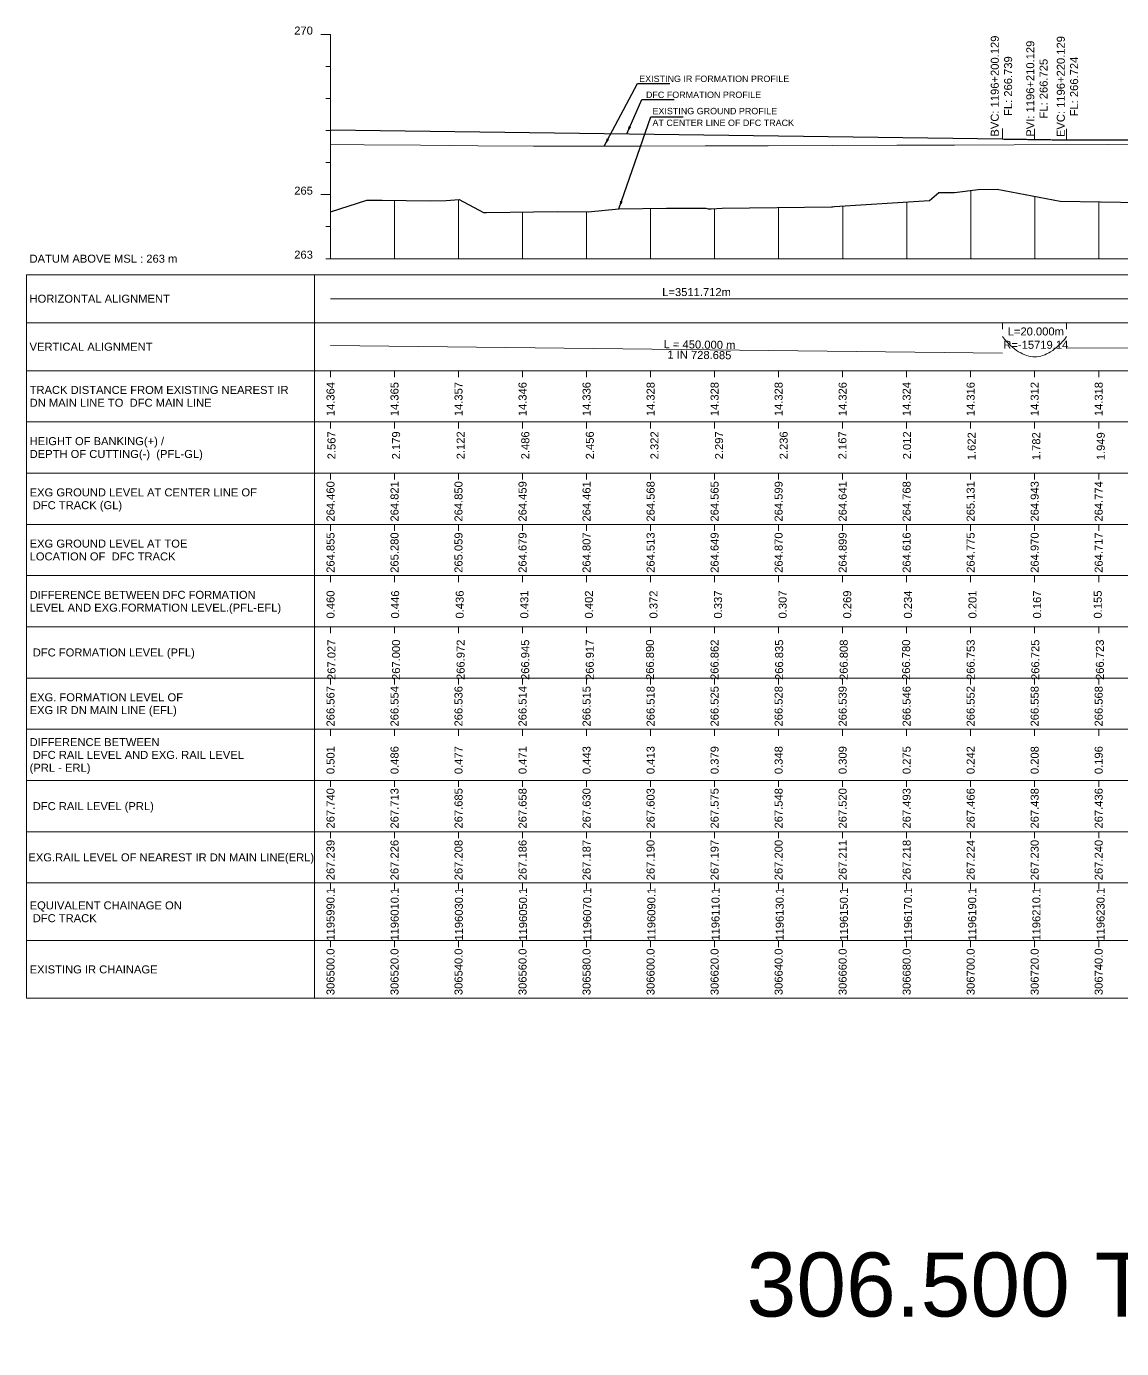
# Model space of a CAD drawing. Header units: metres. Extents: x 4905 to 19505, y -12340 to -11876.
# Drawn here: x 16905 to 17247.2, y -12340.4 to -11927.5 of the extents above; entities that cross this region are included whole.
import ezdxf
from ezdxf.enums import TextEntityAlignment as Align

# ---------------------------------------------------------------- set-up
doc = ezdxf.new("R2010")
doc.units = ezdxf.units.M
doc.header["$MEASUREMENT"] = 0
doc.layers.get('0').update_dxf_attribs({"lineweight": 0})
for name, color, linetype, lineweight in [('C-PFVW-BAND-VERGOM', 1, 'Continuous', 25), ('C-PROF-LABL-DG', 1, 'Continuous', 25), ('LS DATUM', 7, 'Continuous', 0), ('LS DATUM X', 7, 'Continuous', 0), ('LS DATUM Y', 7, 'Continuous', 0), ('LS DIFF. EXG.RL & PRO. RL', 10, 'Continuous', 0), ('LS DIFF. PFL & EFL', 10, 'Continuous', 0), ('LS EXG GL', 7, 'Continuous', 0), ('LS EXG IR CH', 7, 'Continuous', 0), ('LS EXG RL', 7, 'Continuous', 0), ('LS EXG. FL', 7, 'Continuous', 0), ('LS EXG. GL', 7, 'Continuous', 0), ('LS EXG. GL AT PRO. TOE', 7, 'Continuous', 0), ('LS EXG. IR CH', 7, 'Continuous', 0), ('LS EXG. RL', 7, 'Continuous', 0), ('LS FRAME', 7, 'Continuous', 0), ('LS PFL-EFL', 10, 'Continuous', 0), ('LS PRL-ERL', 10, 'Continuous', 0), ('LS PRO. CUT & FILL', 10, 'Continuous', 0), ('LS PRO. DFCC CH', 10, 'Continuous', 0), ('LS PRO. FL', 10, 'Continuous', 0), ('LS PRO. RL', 10, 'Continuous', 0), ('LS PROFILE EXG FL', 7, 'Continuous', 25), ('LS PROFILE EXG GL', 7, 'Continuous', 30), ('LS PROFILE PRO FL', 1, 'Continuous', 30), ('LS TICKS', 7, 'Continuous', 0), ('LS TRACK CENTER', 10, 'Continuous', 0), ("LS TRACK CENTER's", 10, 'Continuous', 0), ('Profile', 7, 'Continuous', 0), ('Profile Fill', 7, 'Continuous', 0), ('Profile Grid', 7, 'Continuous', 0), ('Profile Horizontal Alignment', 7, 'Continuous', 0), ('Profile Vertical Alignment', 7, 'Continuous', 0)]:
    doc.layers.add(name, color=color, linetype=linetype, lineweight=lineweight)
for name, color, linetype in [('LS HORIZONTAL ALIGNMENT', 10, 'Continuous'), ('LS VERTICAL ALIGNMENT', 10, 'Continuous'), ('ref text', 3, 'Continuous')]:
    doc.layers.add(name, color=color, linetype=linetype)
doc.styles.add('Arial', font='arial.ttf')
doc.styles.get("Standard").update_dxf_attribs({"font": 'arial.ttf'})
doc.styles.add('Style-Arial', font='arial.ttf')
doc.styles.add('StyleArial', font='arial.ttf')
doc.dimstyles.get("Standard").update_dxf_attribs({"dimtxt": 0.18, "dimasz": 0.18, "dimexe": 0.18, "dimexo": 0.0625, "dimgap": 0.09, "dimtad": 0, "dimtih": 1, "dimtoh": 1, "dimdec": 4, "dimzin": 0, "dimdsep": 46, "dimtxsty": 'Standard', "dimcen": 0.09, "dimadec": 0, "dimazin": 0, "dimtfac": 1, "dimtdec": 4, "dimtofl": 0, "dimtmove": 0, "dimatfit": 3, "dimfxl": 1, "dimtolj": 1, "dimtzin": 0, "dimarcsym": 0})

msp = doc.modelspace()

# ---------------------------------------------------------------- linework, layer by layer
msp.add_lwpolyline([(16905, -12005), (16995, -12005)])
at = {"layer": 'LS DATUM X', "color": 7, "linetype": 'Continuous', "lineweight": 0}
msp.add_line((17000, -12000), (17499.95, -12000), dxfattribs=at)
at = {"layer": 'LS DATUM Y', "color": 7, "linetype": 'Continuous', "lineweight": 0}
for p, q in [((16997, -11930), (17000, -11930)), ((16997, -11930), (17000, -11930)), ((17000, -12000), (17000, -11930)), ((16998.5, -11940), (17000, -11940)), ((16998.5, -11950), (17000, -11950)), ((16998.5, -11960), (17000, -11960)), ((16998.5, -11970), (17000, -11970)), ((16997, -11980), (17000, -11980)), ((16998.5, -11990), (17000, -11990)), ((16998.5, -12000), (17000, -12000))]:
    msp.add_line(p, q, dxfattribs=at)
at = {"layer": 'LS FRAME'}
for points in [[(16995, -12231), (16905, -12231), (16905, -12005)], [(16995, -12020), (16905, -12020)], [(16995, -12035), (16905, -12035)], [(16995, -12051), (16905, -12051)], [(16905, -12051), (16995, -12051)], [(16995, -12067), (16905, -12067)], [(16905, -12067), (16995, -12067)], [(16995, -12083), (16905, -12083)], [(16905, -12083), (16995, -12083)], [(16995, -12099), (16905, -12099)], [(16995, -12115), (16905, -12115)], [(16905, -12115), (16995, -12115)], [(16995, -12131), (16905, -12131)], [(16905, -12131), (16995, -12131)], [(16995, -12147), (16905, -12147)], [(16905, -12147), (16995, -12147)], [(16995, -12163), (16905, -12163)], [(16905, -12163), (16995, -12163)], [(16995, -12179), (16905, -12179)], [(16995, -12195), (16905, -12195)], [(16995, -12213), (16905, -12213)]]:
    msp.add_lwpolyline(points, dxfattribs=at)
at = {"layer": 'LS FRAME', "color": 7, "linetype": 'Continuous', "lineweight": 0, "flags": 128}
for points in [[(16995, -12020), (17504.95, -12020), (17504.95, -12005), (16995, -12005), (16995, -12020)], [(16995, -12035), (17504.95, -12035), (17504.95, -12020), (16995, -12020), (16995, -12035)], [(16995, -12051), (17504.95, -12051), (17504.95, -12035), (16995, -12035), (16995, -12051)], [(16995, -12067), (17504.95, -12067), (17504.95, -12051), (16995, -12051), (16995, -12067)], [(16995, -12083), (17504.95, -12083), (17504.95, -12067), (16995, -12067), (16995, -12083)], [(16995, -12099), (17504.95, -12099), (17504.95, -12083), (16995, -12083), (16995, -12099)], [(16995, -12115), (17504.95, -12115), (17504.95, -12099), (16995, -12099), (16995, -12115)], [(16995, -12131), (17504.95, -12131), (17504.95, -12115), (16995, -12115), (16995, -12131)], [(16995, -12147), (17504.95, -12147), (17504.95, -12131), (16995, -12131), (16995, -12147)], [(16995, -12163), (17504.95, -12163), (17504.95, -12147), (16995, -12147), (16995, -12163)], [(16995, -12179), (17504.95, -12179), (17504.95, -12163), (16995, -12163), (16995, -12179)], [(16995, -12195), (17504.95, -12195), (17504.95, -12179), (16995, -12179), (16995, -12195)], [(16995, -12213), (17504.95, -12213), (17504.95, -12195), (16995, -12195), (16995, -12213)], [(16995, -12231), (17504.95, -12231), (17504.95, -12213), (16995, -12213), (16995, -12231)]]:
    msp.add_lwpolyline(points, close=True, dxfattribs=at)
at = {"layer": 'LS PROFILE EXG FL', "lineweight": 0}
msp.add_lwpolyline([(17000, -11964.33), (17010.5, -11964.4), (17028.07, -11964.51), (17045.98, -11964.71), (17063.47, -11964.9), (17080.32, -11964.85), (17097.18, -11964.84), (17117.01, -11964.76), (17136.78, -11964.74), (17156.78, -11964.62), (17176.94, -11964.55), (17194.98, -11964.5), (17213.6, -11964.45), (17243.01, -11964.31), (17272.98, -11964.25)], dxfattribs=at)
at = {"layer": 'LS PROFILE EXG GL', "flags": 128}
msp.add_lwpolyline([(17000, -11985.4), (17011.32, -11981.76), (17016.1, -11981.76), (17031.11, -11981.89), (17036.16, -11981.81), (17040.24, -11981.48), (17047.76, -11985.59), (17047.76, -11985.59), (17048.77, -11985.6), (17048.77, -11985.6), (17063.39, -11985.35), (17070.82, -11985.24), (17080.47, -11985.4), (17090.08, -11984.42), (17104.93, -11984.27), (17113.31, -11984.19), (17117.24, -11984.25), (17117.97, -11984.43), (17118.94, -11984.39), (17122.38, -11984.27), (17122.38, -11984.27), (17156.59, -11983.76), (17156.59, -11983.76), (17156.79, -11983.74), (17156.82, -11983.75), (17156.83, -11983.76), (17156.84, -11983.76), (17156.94, -11983.76), (17156.95, -11983.76), (17157.44, -11983.75), (17187.11, -11981.86), (17190.08, -11979.34), (17194.98, -11979.29), (17202.4, -11978.41), (17208.3, -11978.33), (17208.3, -11978.33), (17227.93, -11982.08), (17253.15, -11982.45)], dxfattribs=at)
at = {"layer": 'LS PROFILE PRO FL'}
for p, q in [((17000, -11959.73), (17210, -11962.61)), ((17230, -11962.88), (17500.01, -11963.03))]:
    msp.add_line(p, q, dxfattribs=at)
at = {"layer": 'LS PROFILE PRO FL', "color": 1, "flags": 128}
msp.add_lwpolyline([(17210, -11962.61), (17210.42, -11962.62), (17210.84, -11962.62), (17211.25, -11962.63), (17211.67, -11962.64), (17212.09, -11962.64), (17212.5, -11962.65), (17212.92, -11962.65), (17213.34, -11962.66), (17213.75, -11962.67), (17214.17, -11962.67), (17214.59, -11962.68), (17215, -11962.69), (17215.42, -11962.69), (17215.84, -11962.7), (17216.25, -11962.7), (17216.67, -11962.71), (17217.09, -11962.72), (17217.5, -11962.72), (17217.92, -11962.73), (17218.34, -11962.73), (17218.75, -11962.74), (17219.17, -11962.74), (17219.59, -11962.74), (17220.42, -11962.76), (17220.84, -11962.77), (17221.25, -11962.77), (17221.67, -11962.78), (17222.09, -11962.78), (17222.5, -11962.79), (17222.92, -11962.79), (17223.34, -11962.8), (17223.75, -11962.8), (17224.17, -11962.81), (17224.59, -11962.82), (17225, -11962.82), (17225.42, -11962.83), (17225.84, -11962.83), (17226.25, -11962.84), (17226.67, -11962.84), (17227.09, -11962.85), (17227.5, -11962.85), (17227.92, -11962.86), (17228.34, -11962.86), (17228.75, -11962.87), (17229.17, -11962.87), (17229.59, -11962.88), (17230, -11962.88)], dxfattribs=at)
at = {"layer": 'LS TICKS', "color": 7, "linetype": 'Continuous', "lineweight": 0, "flags": 128}
for points in [[(17210, -12022), (17210, -12020)], [(17230, -12022), (17230, -12020)], [(17000, -12037), (17000, -12035)], [(17020, -12037), (17020, -12035)], [(17039.99, -12037), (17039.99, -12035)], [(17059.99, -12037), (17059.99, -12035)], [(17079.99, -12037), (17079.99, -12035)], [(17100, -12037), (17100, -12035)], [(17120, -12037), (17120, -12035)], [(17140, -12037), (17140, -12035)], [(17160, -12037), (17160, -12035)], [(17179.99, -12037), (17179.99, -12035)], [(17199.99, -12037), (17199.99, -12035)], [(17220, -12037), (17220, -12035)], [(17240, -12037), (17240, -12035)], [(17000, -12053), (17000, -12051)], [(17020, -12053), (17020, -12051)], [(17039.99, -12053), (17039.99, -12051)], [(17059.99, -12053), (17059.99, -12051)], [(17079.99, -12053), (17079.99, -12051)], [(17100, -12053), (17100, -12051)], [(17120, -12053), (17120, -12051)], [(17140, -12053), (17140, -12051)], [(17160, -12053), (17160, -12051)], [(17179.99, -12053), (17179.99, -12051)], [(17199.99, -12053), (17199.99, -12051)], [(17220, -12053), (17220, -12051)], [(17240, -12053), (17240, -12051)], [(17000, -12069), (17000, -12067)], [(17020, -12069), (17020, -12067)], [(17039.99, -12069), (17039.99, -12067)], [(17059.99, -12069), (17059.99, -12067)], [(17079.99, -12069), (17079.99, -12067)], [(17100, -12069), (17100, -12067)], [(17120, -12069), (17120, -12067)], [(17140, -12069), (17140, -12067)], [(17160, -12069), (17160, -12067)], [(17179.99, -12069), (17179.99, -12067)], [(17199.99, -12069), (17199.99, -12067)], [(17220, -12069), (17220, -12067)], [(17240, -12069), (17240, -12067)], [(17000, -12085), (17000, -12083)], [(17020, -12085), (17020, -12083)], [(17039.99, -12085), (17039.99, -12083)], [(17059.99, -12085), (17059.99, -12083)], [(17079.99, -12085), (17079.99, -12083)], [(17100, -12085), (17100, -12083)], [(17120, -12085), (17120, -12083)], [(17140, -12085), (17140, -12083)], [(17160, -12085), (17160, -12083)], [(17179.99, -12085), (17179.99, -12083)], [(17199.99, -12085), (17199.99, -12083)], [(17220, -12085), (17220, -12083)], [(17240, -12085), (17240, -12083)], [(17000, -12101), (17000, -12099)], [(17020, -12101), (17020, -12099)], [(17039.99, -12101), (17039.99, -12099)], [(17059.99, -12101), (17059.99, -12099)], [(17079.99, -12101), (17079.99, -12099)], [(17100, -12101), (17100, -12099)], [(17120, -12101), (17120, -12099)], [(17140, -12101), (17140, -12099)], [(17160, -12101), (17160, -12099)], [(17179.99, -12101), (17179.99, -12099)], [(17199.99, -12101), (17199.99, -12099)], [(17220, -12101), (17220, -12099)], [(17240, -12101), (17240, -12099)], [(17000, -12117), (17000, -12115)], [(17020, -12117), (17020, -12115)], [(17039.99, -12117), (17039.99, -12115)], [(17059.99, -12117), (17059.99, -12115)], [(17079.99, -12117), (17079.99, -12115)], [(17100, -12117), (17100, -12115)], [(17120, -12117), (17120, -12115)], [(17140, -12117), (17140, -12115)], [(17160, -12117), (17160, -12115)], [(17179.99, -12117), (17179.99, -12115)], [(17199.99, -12117), (17199.99, -12115)], [(17220, -12117), (17220, -12115)], [(17240, -12117), (17240, -12115)], [(17000, -12133), (17000, -12131)], [(17020, -12133), (17020, -12131)], [(17039.99, -12133), (17039.99, -12131)], [(17059.99, -12133), (17059.99, -12131)], [(17079.99, -12133), (17079.99, -12131)], [(17100, -12133), (17100, -12131)], [(17120, -12133), (17120, -12131)], [(17140, -12133), (17140, -12131)], [(17160, -12133), (17160, -12131)], [(17179.99, -12133), (17179.99, -12131)], [(17199.99, -12133), (17199.99, -12131)], [(17220, -12133), (17220, -12131)], [(17240, -12133), (17240, -12131)], [(17000, -12149), (17000, -12147)], [(17020, -12149), (17020, -12147)], [(17039.99, -12149), (17039.99, -12147)], [(17059.99, -12149), (17059.99, -12147)], [(17079.99, -12149), (17079.99, -12147)], [(17100, -12149), (17100, -12147)], [(17120, -12149), (17120, -12147)], [(17140, -12149), (17140, -12147)], [(17160, -12149), (17160, -12147)], [(17179.99, -12149), (17179.99, -12147)], [(17199.99, -12149), (17199.99, -12147)], [(17220, -12149), (17220, -12147)], [(17240, -12149), (17240, -12147)], [(17000, -12165), (17000, -12163)], [(17020, -12165), (17020, -12163)], [(17039.99, -12165), (17039.99, -12163)], [(17059.99, -12165), (17059.99, -12163)], [(17079.99, -12165), (17079.99, -12163)], [(17100, -12165), (17100, -12163)], [(17120, -12165), (17120, -12163)], [(17140, -12165), (17140, -12163)], [(17160, -12165), (17160, -12163)], [(17179.99, -12165), (17179.99, -12163)], [(17199.99, -12165), (17199.99, -12163)], [(17220, -12165), (17220, -12163)], [(17240, -12165), (17240, -12163)], [(17000, -12181), (17000, -12179)], [(17020, -12181), (17020, -12179)], [(17039.99, -12181), (17039.99, -12179)], [(17059.99, -12181), (17059.99, -12179)], [(17079.99, -12181), (17079.99, -12179)], [(17100, -12181), (17100, -12179)], [(17120, -12181), (17120, -12179)], [(17140, -12181), (17140, -12179)], [(17160, -12181), (17160, -12179)], [(17179.99, -12181), (17179.99, -12179)], [(17199.99, -12181), (17199.99, -12179)], [(17220, -12181), (17220, -12179)], [(17240, -12181), (17240, -12179)], [(17000, -12197), (17000, -12195)], [(17020, -12197), (17020, -12195)], [(17039.99, -12197), (17039.99, -12195)], [(17059.99, -12197), (17059.99, -12195)], [(17079.99, -12197), (17079.99, -12195)], [(17100, -12197), (17100, -12195)], [(17120, -12197), (17120, -12195)], [(17140, -12197), (17140, -12195)], [(17160, -12197), (17160, -12195)], [(17179.99, -12197), (17179.99, -12195)], [(17199.99, -12197), (17199.99, -12195)], [(17220, -12197), (17220, -12195)], [(17240, -12197), (17240, -12195)], [(17000, -12215), (17000, -12213)], [(17020, -12215), (17020, -12213)], [(17039.99, -12215), (17039.99, -12213)], [(17059.99, -12215), (17059.99, -12213)], [(17079.99, -12215), (17079.99, -12213)], [(17100, -12215), (17100, -12213)], [(17120, -12215), (17120, -12213)], [(17140, -12215), (17140, -12213)], [(17160, -12215), (17160, -12213)], [(17179.99, -12215), (17179.99, -12213)], [(17199.99, -12215), (17199.99, -12213)], [(17220, -12215), (17220, -12213)], [(17240, -12215), (17240, -12213)]]:
    msp.add_lwpolyline(points, dxfattribs=at)
at = {"layer": 'Profile', "color": 1, "linetype": 'Continuous', "lineweight": 0}
for p, q in [((17210, -11962.61), (17210, -11959.29)), ((17230, -11962.88), (17230, -11959.4)), ((17220, -11962.75), (17220, -11959.45))]:
    msp.add_line(p, q, dxfattribs=at)
at = {"layer": 'Profile Grid', "flags": 128}
for points in [[(17200.02, -12000), (17200.02, -11978.69)], [(17020, -12000), (17020, -11981.79)], [(17039.99, -12000), (17039.99, -11981.5)], [(17140.02, -12000), (17140.02, -11984.01)], [(17160.02, -12000), (17160.02, -11983.59)], [(17180.02, -12000), (17180.02, -11982.31)], [(17220.03, -12000), (17220.03, -11980.57)], [(17240.03, -12000), (17240.03, -11982.26)], [(17060, -12000), (17060, -11985.41)], [(17080, -12000), (17080, -11985.39)], [(17100.01, -12000), (17100.01, -11984.32)], [(17120.02, -12000), (17120.02, -11984.35)], [(17000, -12000), (17000, -11999.87)]]:
    msp.add_lwpolyline(points, dxfattribs=at)
at = {"layer": 'Profile Horizontal Alignment', "color": 1, "flags": 128}
msp.add_lwpolyline([(17000, -12012.5), (17249.6, -12012.5)], dxfattribs=at)
at = {"layer": 'Profile Horizontal Alignment', "color": 1, "lineweight": 0, "elevation": 0, "flags": 128}
msp.add_lwpolyline([(17000, -12012.5), (17244.7, -12012.5)], dxfattribs=at)
at = {"layer": 'Profile Vertical Alignment', "color": 1, "linetype": 'Continuous', "lineweight": 0, "flags": 128}
for points in [[(17210, -12024.35), (17210.63, -12025.11), (17211.25, -12025.83), (17211.88, -12026.49), (17212.5, -12027.11), (17213.13, -12027.67), (17213.75, -12028.19), (17214.38, -12028.66), (17215, -12029.07), (17215.63, -12029.44), (17216.25, -12029.76), (17216.88, -12030.03), (17217.5, -12030.26), (17218.13, -12030.43), (17218.75, -12030.55), (17219.38, -12030.63), (17220.63, -12030.63), (17221.25, -12030.55), (17221.88, -12030.43), (17222.5, -12030.26), (17223.13, -12030.03), (17223.75, -12029.76), (17224.38, -12029.44), (17225, -12029.07), (17225.63, -12028.66), (17226.25, -12028.19), (17226.88, -12027.67), (17227.5, -12027.11), (17228.13, -12026.49), (17228.75, -12025.83), (17229.38, -12025.11), (17230, -12024.35)], [(17000, -12027.13), (17210, -12029.56)], [(17229.99, -12027.84), (17500, -12028.58)]]:
    msp.add_lwpolyline(points, dxfattribs=at)

# ---------------------------------------------------------------- texts
at = {"layer": 'C-PFVW-BAND-VERGOM', "color": 1, "insert": (17220.36, -12021.48), "char_height": 2.5, "width": 19.2242, "attachment_point": 2, "style": 'Arial'}
msp.add_mtext('L=20.000m R=-15719.14', dxfattribs=at)
at = {"layer": 'C-PROF-LABL-DG', "color": 1, "linetype": 'Continuous', "lineweight": 25, "char_height": 2.5, "attachment_point": 5, "rotation": 90, "style": 'Arial'}
for s, insert in [('BVC: 1196+200.129\\PFL: 266.739', (17209.64, -11946.09)), ('PVI: 1196+210.129\\PFL: 266.725', (17220.73, -11946.9)), ('EVC: 1196+220.129\\PFL: 266.724', (17230.27, -11946.24))]:
    msp.add_mtext(s, dxfattribs=dict(at, insert=insert))
at = {"layer": 'LS DATUM', "color": 7, "style": 'StyleArial'}
msp.add_text('DATUM ABOVE MSL : 263 m', height=2.5, rotation=0, dxfattribs=at).set_placement((16905.97, -12000), align=Align.MIDDLE_LEFT)
at = {"layer": 'LS DATUM Y', "color": 7, "lineweight": 0, "style": 'Style-Arial'}
for s, p in [('270', (16994.5, -11930)), ('270', (16994.5, -11930)), ('265', (16994.5, -11980)), ('263', (16994.5, -12000))]:
    msp.add_text(s, height=2.5, dxfattribs=at).set_placement(p, align=Align.RIGHT)
at = {"layer": 'LS DIFF. EXG.RL & PRO. RL', "color": 10, "style": 'StyleArial'}
for s, p in [('DIFFERENCE BETWEEN ', (16906, -12151)), ('(PRL - ERL)', (16906, -12159)), (' DFC RAIL LEVEL AND EXG. RAIL LEVEL ', (16906, -12155))]:
    msp.add_text(s, height=2.5, rotation=0, dxfattribs=at).set_placement(p, align=Align.MIDDLE_LEFT)
at = {"layer": 'LS DIFF. PFL & EFL', "color": 10, "style": 'StyleArial'}
for s, p in [('DIFFERENCE BETWEEN DFC FORMATION ', (16906, -12105)), ('LEVEL AND EXG.FORMATION LEVEL.(PFL-EFL)', (16906, -12109))]:
    msp.add_text(s, height=2.5, rotation=0, dxfattribs=at).set_placement(p, align=Align.MIDDLE_LEFT)
at = {"layer": 'LS EXG GL', "style": 'Style-Arial'}
for s, p in [('264.460', (17000, -12069.5)), ('264.821', (17020, -12069.5)), ('264.850', (17039.99, -12069.5)), ('264.459', (17059.99, -12069.5)), ('264.461', (17079.99, -12069.5)), ('264.568', (17100, -12069.5)), ('264.565', (17120, -12069.5)), ('264.599', (17140, -12069.5)), ('264.641', (17160, -12069.5)), ('264.768', (17179.99, -12069.5)), ('265.131', (17199.99, -12069.5)), ('264.943', (17220, -12069.5)), ('264.774', (17240, -12069.5))]:
    msp.add_text(s, height=2.5, rotation=90, dxfattribs=at).set_placement(p, align=Align.MIDDLE_RIGHT)
at = {"layer": 'LS EXG IR CH', "lineweight": 0, "style": 'Style-Arial'}
for s, p in [('306500.0', (17000, -12215.47)), ('306520.0', (17020, -12215.47)), ('306540.0', (17040, -12215.47)), ('306560.0', (17060, -12215.47)), ('306580.0', (17080, -12215.47)), ('306600.0', (17100, -12215.47)), ('306620.0', (17120, -12215.47)), ('306640.0', (17140, -12215.47)), ('306660.0', (17160, -12215.47)), ('306680.0', (17180, -12215.47)), ('306700.0', (17200, -12215.47)), ('306720.0', (17220, -12215.47)), ('306740.0', (17240, -12215.47))]:
    msp.add_text(s, height=2.5, rotation=90, dxfattribs=at).set_placement(p, align=Align.MIDDLE_RIGHT)
at = {"layer": 'LS EXG RL', "style": 'Style-Arial'}
for s, p in [('267.239', (17000, -12181.54)), ('267.226', (17020, -12181.54)), ('267.208', (17040, -12181.54)), ('267.186', (17060, -12181.54)), ('267.187', (17080, -12181.54)), ('267.190', (17100, -12181.54)), ('267.197', (17120, -12181.54)), ('267.200', (17140, -12181.54)), ('267.211', (17160, -12181.54)), ('267.218', (17180, -12181.54)), ('267.224', (17200, -12181.54)), ('267.230', (17220, -12181.54)), ('267.240', (17240, -12181.54))]:
    msp.add_text(s, height=2.5, rotation=90, dxfattribs=at).set_placement(p, align=Align.MIDDLE_RIGHT)
at = {"layer": 'LS EXG. FL', "style": 'StyleArial'}
for s, p in [('EXG. FORMATION LEVEL OF', (16906, -12137)), ('EXG IR DN MAIN LINE (EFL)', (16906, -12141))]:
    msp.add_text(s, height=2.5, rotation=0, dxfattribs=at).set_placement(p, align=Align.MIDDLE_LEFT)
at = {"layer": 'LS EXG. FL'}
for s, p in [('266.567', (17000, -12133.5)), ('266.554', (17020, -12133.5)), ('266.536', (17039.99, -12133.5)), ('266.514', (17059.99, -12133.5)), ('266.515', (17079.99, -12133.5)), ('266.518', (17100, -12133.5)), ('266.525', (17120, -12133.5)), ('266.528', (17140, -12133.5)), ('266.539', (17160, -12133.5)), ('266.546', (17179.99, -12133.5)), ('266.552', (17199.99, -12133.5)), ('266.558', (17220, -12133.5)), ('266.568', (17240, -12133.5))]:
    msp.add_text(s, height=2.5, rotation=90, dxfattribs=at).set_placement(p, align=Align.MIDDLE_RIGHT)
at = {"layer": 'LS EXG. GL', "color": 7, "style": 'StyleArial'}
for s, p in [('EXG GROUND LEVEL AT CENTER LINE OF ', (16906, -12073)), (' DFC TRACK (GL)', (16906, -12077))]:
    msp.add_text(s, height=2.5, rotation=0, dxfattribs=at).set_placement(p, align=Align.MIDDLE_LEFT)
at = {"layer": 'LS EXG. GL AT PRO. TOE'}
for s, p in [('264.855', (17000, -12085.5)), ('265.280', (17020, -12085.5)), ('265.059', (17039.99, -12085.5)), ('264.679', (17059.99, -12085.5)), ('264.807', (17079.99, -12085.5)), ('264.513', (17100, -12085.5)), ('264.649', (17120, -12085.5)), ('264.870', (17140, -12085.5)), ('264.899', (17160, -12085.5)), ('264.616', (17179.99, -12085.5)), ('264.775', (17199.99, -12085.5)), ('264.970', (17220, -12085.5)), ('264.717', (17240, -12085.5))]:
    msp.add_text(s, height=2.5, rotation=90, dxfattribs=at).set_placement(p, align=Align.MIDDLE_RIGHT)
at = {"layer": 'LS EXG. GL AT PRO. TOE', "color": 7, "style": 'StyleArial'}
for s, p in [('EXG GROUND LEVEL AT TOE', (16906, -12089)), ('LOCATION OF  DFC TRACK', (16906, -12093))]:
    msp.add_text(s, height=2.5, rotation=0, dxfattribs=at).set_placement(p, align=Align.MIDDLE_LEFT)
at = {"layer": 'LS EXG. IR CH', "style": 'StyleArial'}
msp.add_text('EXISTING IR CHAINAGE', height=2.5, rotation=0, dxfattribs=at).set_placement((16906, -12222), align=Align.MIDDLE_LEFT)
at = {"layer": 'LS EXG. RL', "style": 'StyleArial'}
msp.add_text('EXG.RAIL LEVEL OF NEAREST IR DN MAIN LINE(ERL)', height=2.5, rotation=0, dxfattribs=at).set_placement((16905.61, -12187), align=Align.MIDDLE_LEFT)
at = {"layer": 'LS HORIZONTAL ALIGNMENT', "style": 'StyleArial'}
msp.add_text('HORIZONTAL ALIGNMENT', height=2.5, rotation=0, dxfattribs=at).set_placement((16905.97, -12012.5), align=Align.MIDDLE_LEFT)
at = {"layer": 'LS HORIZONTAL ALIGNMENT', "insert": (17115.27, -12028.46), "char_height": 2.5, "attachment_point": 5, "rotation": 359.3364, "line_spacing_factor": 0.776524, "style": 'Style-Arial'}
msp.add_mtext('L = 450.000 m\\P1 IN 728.685', dxfattribs=at)
at = {"layer": 'LS PFL-EFL'}
for s, p in [('0.460', (17001.26, -12112.39)), ('0.446', (17021.44, -12112.39)), ('0.436', (17041.62, -12112.39)), ('0.431', (17061.8, -12112.39)), ('0.402', (17081.98, -12112.39)), ('0.372', (17102.16, -12112.39)), ('0.337', (17122.33, -12112.39)), ('0.307', (17142.51, -12112.39)), ('0.269', (17162.69, -12112.39)), ('0.234', (17181.65, -12112.39)), ('0.201', (17201.83, -12112.39)), ('0.167', (17222.01, -12112.39)), ('0.155', (17240.97, -12112.39)), ('267.027', (17001.55, -12131.6)), ('267.000', (17021.73, -12131.6)), ('266.972', (17041.9, -12131.6)), ('266.945', (17062.08, -12131.6)), ('266.917', (17082.26, -12131.6)), ('266.890', (17101.06, -12131.6)), ('266.862', (17121.24, -12131.6)), ('266.835', (17141.42, -12131.6)), ('266.808', (17161.6, -12131.6)), ('266.780', (17181.09, -12131.6)), ('266.753', (17201.27, -12131.6)), ('266.725', (17221.45, -12131.6)), ('266.723', (17241.63, -12131.6))]:
    msp.add_text(s, height=2.5, rotation=90, dxfattribs=at).set_placement(p)
at = {"layer": 'LS PRL-ERL'}
for s, p in [('0.501', (17001.25, -12161)), ('0.486', (17021.25, -12161)), ('0.477', (17041.25, -12161)), ('0.471', (17061.25, -12161)), ('0.443', (17081.25, -12161)), ('0.413', (17101.25, -12161)), ('0.379', (17121.25, -12161)), ('0.348', (17141.25, -12161)), ('0.309', (17161.25, -12161)), ('0.275', (17181.25, -12161)), ('0.242', (17201.25, -12161)), ('0.208', (17221.25, -12161)), ('0.196', (17241.25, -12161))]:
    msp.add_text(s, height=2.5, rotation=90, dxfattribs=at).set_placement(p)
at = {"layer": 'LS PRO. CUT & FILL', "color": 10, "style": 'StyleArial'}
for s, p in [('HEIGHT OF BANKING(+) /', (16906, -12057)), ('DEPTH OF CUTTING(-)  (PFL-GL)', (16906, -12061))]:
    msp.add_text(s, height=2.5, rotation=0, dxfattribs=at).set_placement(p, align=Align.MIDDLE_LEFT)
at = {"layer": 'LS PRO. DFCC CH'}
for s, p in [('1195990.1', (17001.25, -12213)), ('1196010.1', (17021.3, -12213)), ('1196030.1', (17041.35, -12213)), ('1196050.1', (17061.4, -12213)), ('1196070.1', (17081.45, -12213)), ('1196090.1', (17101.5, -12213)), ('1196110.1', (17121.54, -12213)), ('1196130.1', (17141.59, -12213)), ('1196150.1', (17161.64, -12213)), ('1196170.1', (17181.69, -12213)), ('1196190.1', (17201.74, -12213)), ('1196210.1', (17221.79, -12213)), ('1196230.1', (17241.84, -12213))]:
    msp.add_text(s, height=2.5, rotation=90, dxfattribs=at).set_placement(p)
at = {"layer": 'LS PRO. DFCC CH', "color": 10, "style": 'Style-Arial'}
for s, p in [('EQUIVALENT CHAINAGE ON ', (16906, -12202)), (' DFC TRACK', (16906, -12206))]:
    msp.add_text(s, height=2.5, rotation=0, dxfattribs=at).set_placement(p, align=Align.MIDDLE_LEFT)
at = {"layer": 'LS PRO. FL', "color": 10, "style": 'StyleArial'}
msp.add_text(' DFC FORMATION LEVEL (PFL) ', height=2.5, rotation=0, dxfattribs=at).set_placement((16906, -12123), align=Align.MIDDLE_LEFT)
at = {"layer": 'LS PRO. RL'}
for s, p in [('267.740', (17001.25, -12178)), ('267.713', (17021.25, -12178)), ('267.685', (17041.25, -12178)), ('267.658', (17061.25, -12178)), ('267.630', (17081.25, -12178)), ('267.603', (17101.25, -12178)), ('267.575', (17121.25, -12178)), ('267.548', (17141.25, -12178)), ('267.520', (17161.25, -12178)), ('267.493', (17181.25, -12178)), ('267.466', (17201.25, -12178)), ('267.438', (17221.25, -12178)), ('267.436', (17241.25, -12178))]:
    msp.add_text(s, height=2.5, rotation=90, dxfattribs=at).set_placement(p)
at = {"layer": 'LS PRO. RL', "color": 10, "style": 'StyleArial'}
msp.add_text(' DFC RAIL LEVEL (PRL)', height=2.5, rotation=0, dxfattribs=at).set_placement((16906, -12171), align=Align.MIDDLE_LEFT)
at = {"layer": 'LS PROFILE EXG FL', "color": 7, "linetype": 'Continuous', "lineweight": 0, "style": 'Style-Arial'}
msp.add_text('EXISTING IR FORMATION PROFILE', height=2, dxfattribs=at).set_placement((17096.45, -11944.82, 0))
at = {"layer": 'LS PROFILE EXG GL', "color": 7, "lineweight": 0, "style": 'Style-Arial'}
for s, p in [('EXISTING GROUND PROFILE ', (17100.59, -11954.89, 0)), ('AT CENTER LINE OF DFC TRACK', (17100.59, -11958.57, 0))]:
    msp.add_text(s, height=2, dxfattribs=at).set_placement(p)
at = {"layer": 'LS PROFILE PRO FL', "style": 'Style-Arial'}
msp.add_text('  DFC FORMATION PROFILE', height=2, dxfattribs=at).set_placement((17097, -11949.81))
at = {"layer": 'LS TRACK CENTER'}
for s, p in [('14.364 ', (17001.25, -12049.2)), ('14.365 ', (17021.25, -12049.2)), ('14.357 ', (17041.25, -12049.2)), ('14.346 ', (17061.25, -12049.2)), ('14.336 ', (17081.25, -12049.2)), ('14.328 ', (17101.25, -12049.2)), ('14.328 ', (17121.25, -12049.2)), ('14.328 ', (17141.25, -12049.2)), ('14.326 ', (17161.25, -12049.2)), ('14.324 ', (17181.25, -12049.2)), ('14.316 ', (17201.25, -12049.2)), ('14.312 ', (17221.25, -12049.2)), ('14.318 ', (17241.25, -12049.2))]:
    msp.add_text(s, height=2.5, rotation=90, dxfattribs=at).set_placement(p)
at = {"layer": "LS TRACK CENTER's", "color": 10, "style": 'StyleArial'}
for s, p in [('TRACK DISTANCE FROM EXISTING NEAREST IR ', (16906, -12041)), ('DN MAIN LINE TO  DFC MAIN LINE', (16906, -12045))]:
    msp.add_text(s, height=2.5, rotation=0, dxfattribs=at).set_placement(p, align=Align.MIDDLE_LEFT)
at = {"layer": 'LS VERTICAL ALIGNMENT', "style": 'StyleArial'}
msp.add_text('VERTICAL ALIGNMENT', height=2.5, rotation=0, dxfattribs=at).set_placement((16905.97, -12027.5), align=Align.MIDDLE_LEFT)
at = {"layer": 'Profile Fill', "color": 1, "style": 'Style-Arial'}
for s, p in [('2.567', (17001.56, -12062.67)), ('2.179', (17021.74, -12062.67)), ('2.122', (17041.92, -12062.67)), ('2.486', (17062.1, -12062.67)), ('2.456', (17082.28, -12062.67)), ('2.322', (17102.46, -12062.67)), ('2.297', (17122.64, -12062.67)), ('2.236', (17142.82, -12062.67)), ('2.167', (17161.19, -12062.67)), ('2.012', (17181.37, -12062.67)), ('1.622', (17201.55, -12062.95)), ('1.782', (17221.73, -12062.95)), ('1.949', (17241.91, -12062.95))]:
    msp.add_text(s, height=2.5, rotation=90, dxfattribs=at).set_placement(p)
at = {"layer": 'Profile Vertical Alignment', "color": 1, "insert": (17114.37, -12010.45), "char_height": 2.5, "attachment_point": 5, "line_spacing_factor": 0.96, "style": 'Style-Arial'}
msp.add_mtext('{\\fArial|b0|i0|c0|p34;L=3511.712m}', dxfattribs=at)
at = {"layer": 'ref text', "color": 5, "insert": (17130, -12330.71), "char_height": 20, "width": 256.3165, "attachment_point": 7, "bg_fill": 3, "box_fill_scale": 1.5, "bg_fill_color": 256, "bg_fill_transparency": 0}
msp.add_mtext('306.500 TO 307.000', dxfattribs=at)

# ---------------------------------------------------------------- leaders
at = {"layer": 'LS PROFILE EXG FL', "color": 7, "lineweight": -3}
msp.add_leader([(17085.51, -11964.84, 0), (17095.93, -11945.28, 0), (17106.07, -11945.28, 0)], dimstyle='Standard', override={"dimasz": 2.5, "dimexe": 0.25, "dimexo": 0.25, "dimgap": 0.25, "dimtad": 0, "dimtih": 0, "dimtoh": 0, "dimzin": 11, "dimadec": 4, "dimazin": 3, "dimatfit": 1, "dimfrac": 2, "dimtolj": 0, "dimtzin": 11}, dxfattribs=at)
at = {"layer": 'LS PROFILE EXG GL', "color": 7, "lineweight": -3}
msp.add_leader([(17090.08, -11984.42, 0), (17100.08, -11955.74, 0), (17110.22, -11955.74, 0)], dimstyle='Standard', override={"dimasz": 2.5, "dimexe": 0.25, "dimexo": 0.25, "dimgap": 0.25, "dimtad": 0, "dimtih": 0, "dimtoh": 0, "dimzin": 11, "dimadec": 4, "dimazin": 3, "dimatfit": 1, "dimfrac": 2, "dimtolj": 0, "dimtzin": 11}, dxfattribs=at)
at = {"layer": 'LS PROFILE PRO FL', "lineweight": -3}
msp.add_leader([(17092.57, -11961), (17097.27, -11950.27), (17107.41, -11950.27)], dimstyle='Standard', override={"dimasz": 2.5, "dimexe": 0.25, "dimexo": 0.25, "dimgap": 0.25, "dimtad": 0, "dimtih": 0, "dimtoh": 0, "dimzin": 11, "dimadec": 4, "dimazin": 3, "dimatfit": 1, "dimfrac": 2, "dimtolj": 0, "dimtzin": 11}, dxfattribs=at)

doc.saveas('drawing.dxf')
